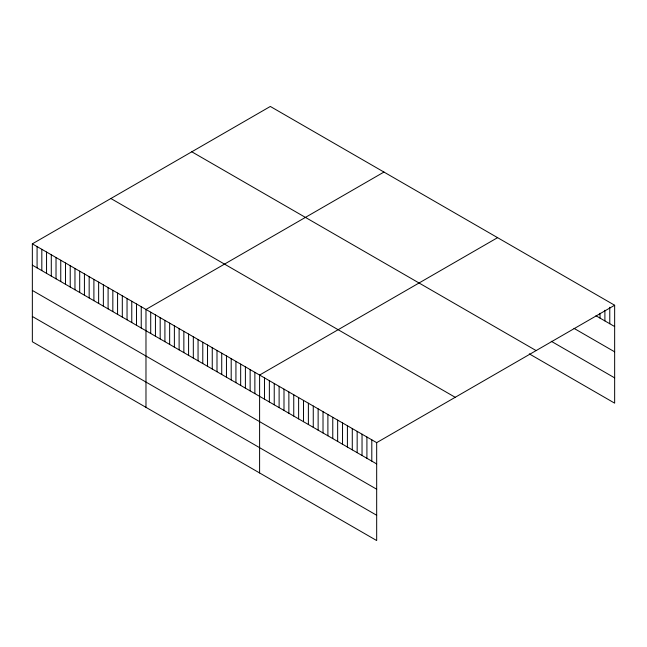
<?xml version="1.0" encoding="UTF-8"?>
<svg xmlns="http://www.w3.org/2000/svg" width="647" height="647" viewBox="0 0 647 647"><rect width="100%" height="100%" fill="white"/><g stroke="black" fill="none" stroke-linecap="round" stroke-linejoin="round"><path stroke-width="0.97" d="M32.35 243.846L376.675 442.645L376.675 540.544L32.35 341.753L32.35 243.846L270.325 106.456L614.65 305.247L614.65 403.154L529.286 353.869M383.954 172.053L145.979 309.452L145.979 407.351M497.583 237.659L259.601 375.05L259.601 472.957M376.675 442.645L614.65 305.247M595.952 315.752L614.65 326.549M574.002 328.361L614.65 351.831M551.236 341.26L614.65 377.872M191.795 151.794L536.12 350.585M110.88 198.508L455.205 397.298M32.35 265.149L376.675 463.939M32.35 290.43L376.675 489.221M32.35 316.472L376.675 515.263M609.773 307.268L609.773 323.735M604.896 310.269L604.896 320.912M600.02 313.261L600.02 318.098M371.799 439.823L371.799 461.125M366.914 437.008L366.914 458.311M362.037 434.194L362.037 455.496M357.16 431.379L357.16 452.674M352.283 428.565L352.283 449.859M347.407 425.742L347.407 447.045M342.53 422.928L342.53 444.23M337.653 420.113L337.653 441.416M332.768 417.299L332.768 438.593M327.892 414.476L327.892 435.779M323.015 411.662L323.015 432.964M318.138 408.847L318.138 430.15M313.261 406.033L313.261 427.327M308.384 403.218L308.384 424.513M303.508 400.396L303.508 421.698M298.623 397.582L298.623 418.884M293.746 394.767L293.746 416.07M288.869 391.953L288.869 413.247M283.993 389.13L283.993 410.433M279.116 386.316L279.116 407.618M274.239 383.501L274.239 404.804M269.362 380.687L269.362 401.981M264.477 377.872L264.477 399.167M254.869 372.316L254.869 393.619M250.138 369.583L250.138 390.885M245.399 366.849L245.399 388.151M240.668 364.115L240.668 385.418M235.929 361.382L235.929 382.684M231.197 358.648L231.197 379.951M226.458 355.923L226.458 377.217M221.727 353.189L221.727 374.484M216.996 350.456L216.996 371.75M212.256 347.722L212.256 369.016M207.525 344.988L207.525 366.283M202.786 342.255L202.786 363.549M198.055 339.521L198.055 360.816M193.324 336.788L193.324 358.082M188.584 334.054L188.584 355.349M183.853 331.321L183.853 352.615M179.114 328.587L179.114 349.881M174.383 325.853L174.383 347.148M169.651 323.12L169.651 344.414M164.912 320.386L164.912 341.681M160.181 317.653L160.181 338.947M155.442 314.919L155.442 336.222M150.711 312.186L150.711 333.488M141.24 306.718L141.24 328.021M136.509 303.985L136.509 325.287M131.77 301.251L131.77 322.554M127.038 298.518L127.038 319.82M122.307 295.784L122.307 317.087M117.568 293.051L117.568 314.353M112.837 290.317L112.837 311.619M108.098 287.583L108.098 308.886M103.366 284.85L103.366 306.152M98.635 282.116L98.635 303.419M93.896 279.383L93.896 300.685M89.165 276.649L89.165 297.952M84.425 273.916L84.425 295.218M79.694 271.182L79.694 292.484M74.963 268.448L74.963 289.751M70.224 265.715L70.224 287.017M65.493 262.981L65.493 284.284M60.753 260.248L60.753 281.55M56.022 257.514L56.022 278.817M51.291 254.781L51.291 276.083M46.552 252.047L46.552 273.349M41.82 249.313L41.82 270.616M37.081 246.58L37.081 267.882"/></g></svg>
